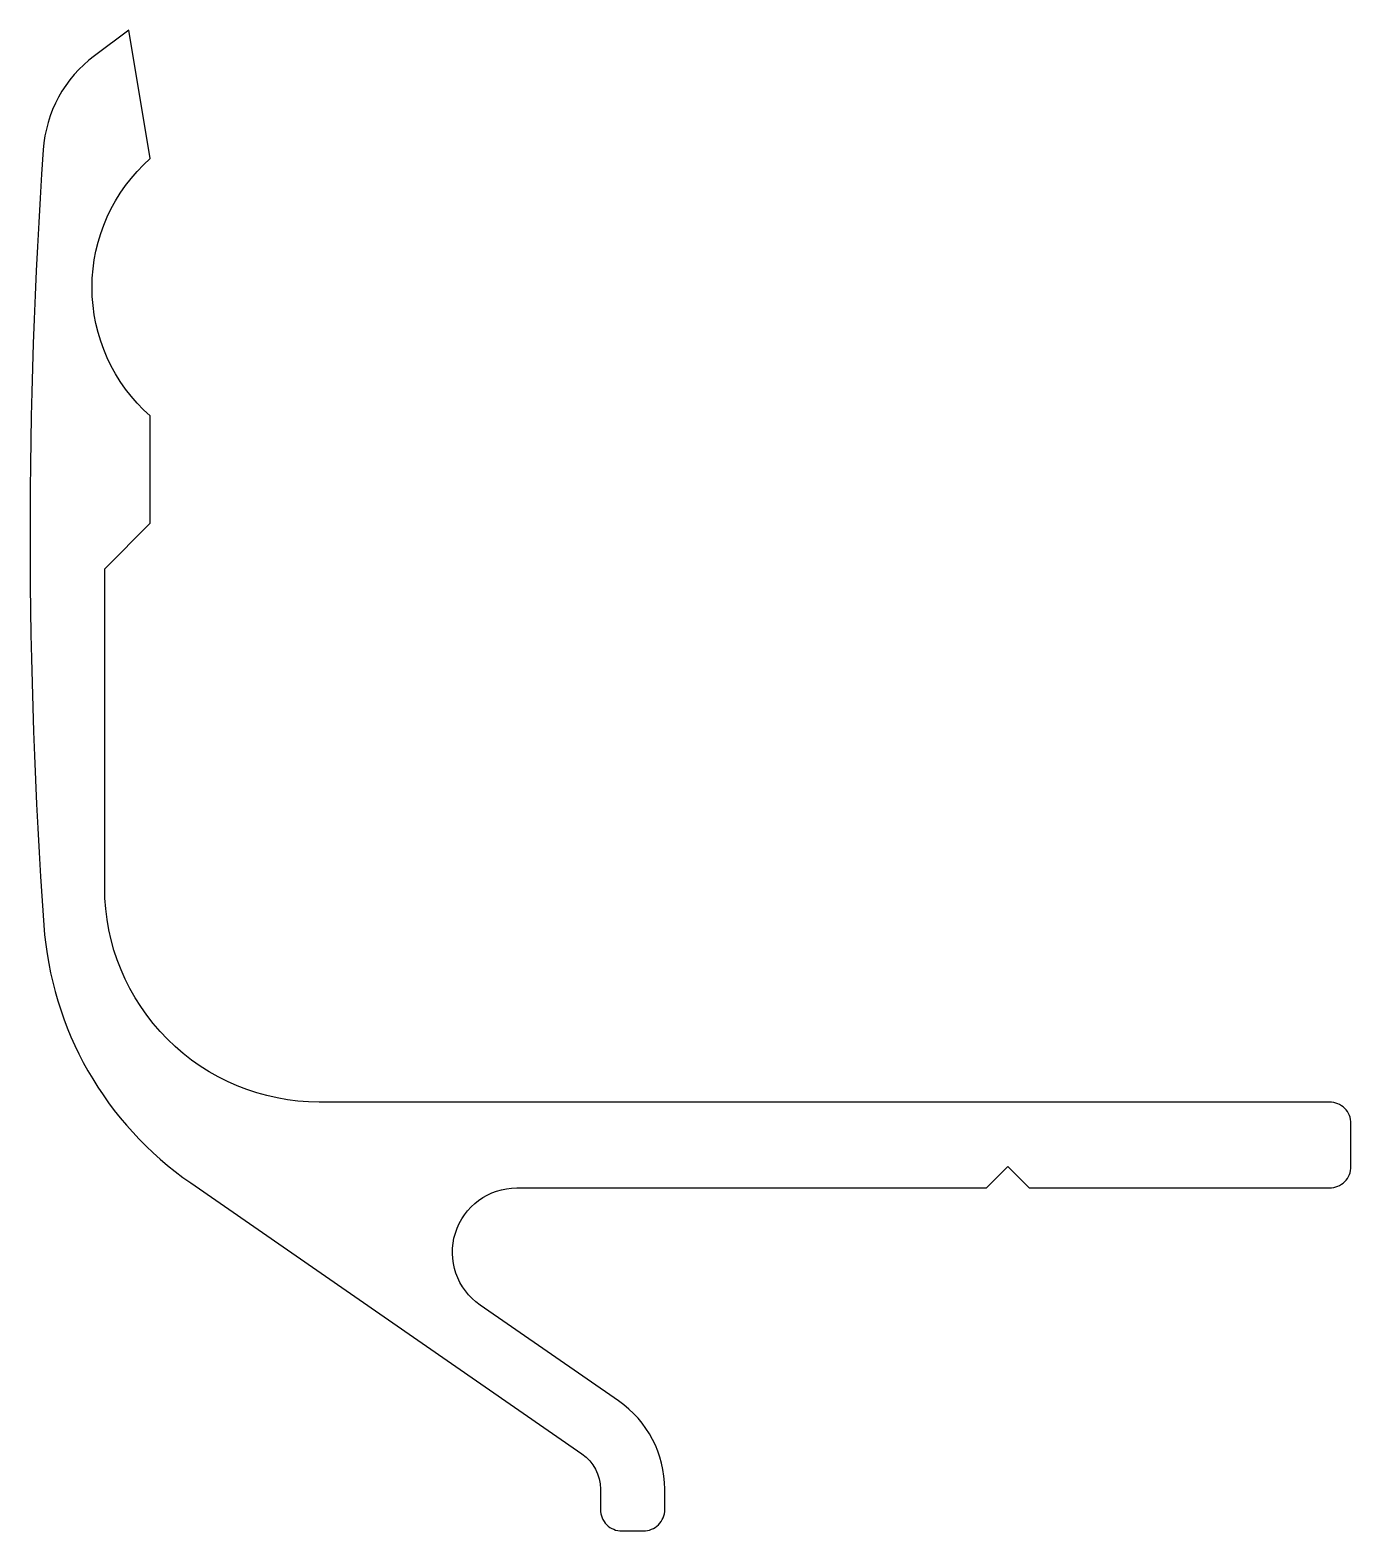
# Model space of a CAD drawing. Extents: x 691.7 to 722.5, y 723.6 to 758.6.
import ezdxf

# ---------------------------------------------------------------- set-up
doc = ezdxf.new("R2010")
doc.units = 0
doc.layers.add('ANA', color=220, linetype='CONTINUOUS')

msp = doc.modelspace()

# ---------------------------------------------------------------- linework, layer by layer
at = {"layer": 'ANA'}
msp.add_lwpolyline([(706.017, 723.571, 0.414214), (706.517, 724.071), (706.517, 724.547, 0.246109), (705.44, 726.602), (702.212, 728.837, -0.735278), (703.065, 731.571), (714.017, 731.571), (714.517, 732.071), (715.017, 731.571), (722.017, 731.571, 0.414214), (722.517, 732.071), (722.517, 733.071, 0.414214), (722.017, 733.571), (698.457, 733.571, -0.414214), (693.457, 738.571), (693.457, 746.01), (694.517, 747.071), (694.517, 749.571, -0.451416), (694.517, 755.571), (694.017, 758.571), (693.217, 757.971, 0.217959), (692.024, 755.777, 0.034805), (692.037, 737.7, 0.227553), (695.464, 731.685), (704.586, 725.369, -0.246109), (705.017, 724.547), (705.017, 724.071, 0.414214), (705.517, 723.571)], format="xyb", close=True, dxfattribs=at)

doc.saveas('drawing.dxf')
